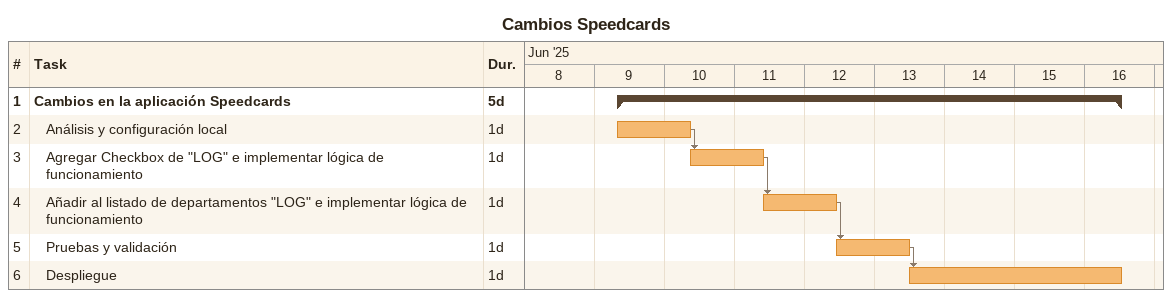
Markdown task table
Cambios Speedcards

| ID | Level | Task | Duration | Start | Finish | Predecessors |
|---|---|---|---|---|---|---|
| 1 | 1 | **Cambios en la aplicación Speedcards** | 5d | 2025-06-09 | 2025-06-16 |  |
| 2 | 2 | Análisis y configuración local | 1d | 2025-06-09 | 2025-06-10 |  |
| 3 | 2 | Agregar Checkbox de "LOG" e implementar lógica de funcionamiento | 1d | 2025-06-10 | 2025-06-11 | 2 |
| 4 | 2 | Añadir al listado de departamentos "LOG" e implementar lógica de funcionamiento | 1d | 2025-06-11 | 2025-06-12 | 3 |
| 5 | 2 | Pruebas y validación | 1d | 2025-06-12 | 2025-06-13 | 4 |
| 6 | 2 | Despliegue | 1d | 2025-06-13 | 2025-06-16 | 5 |
